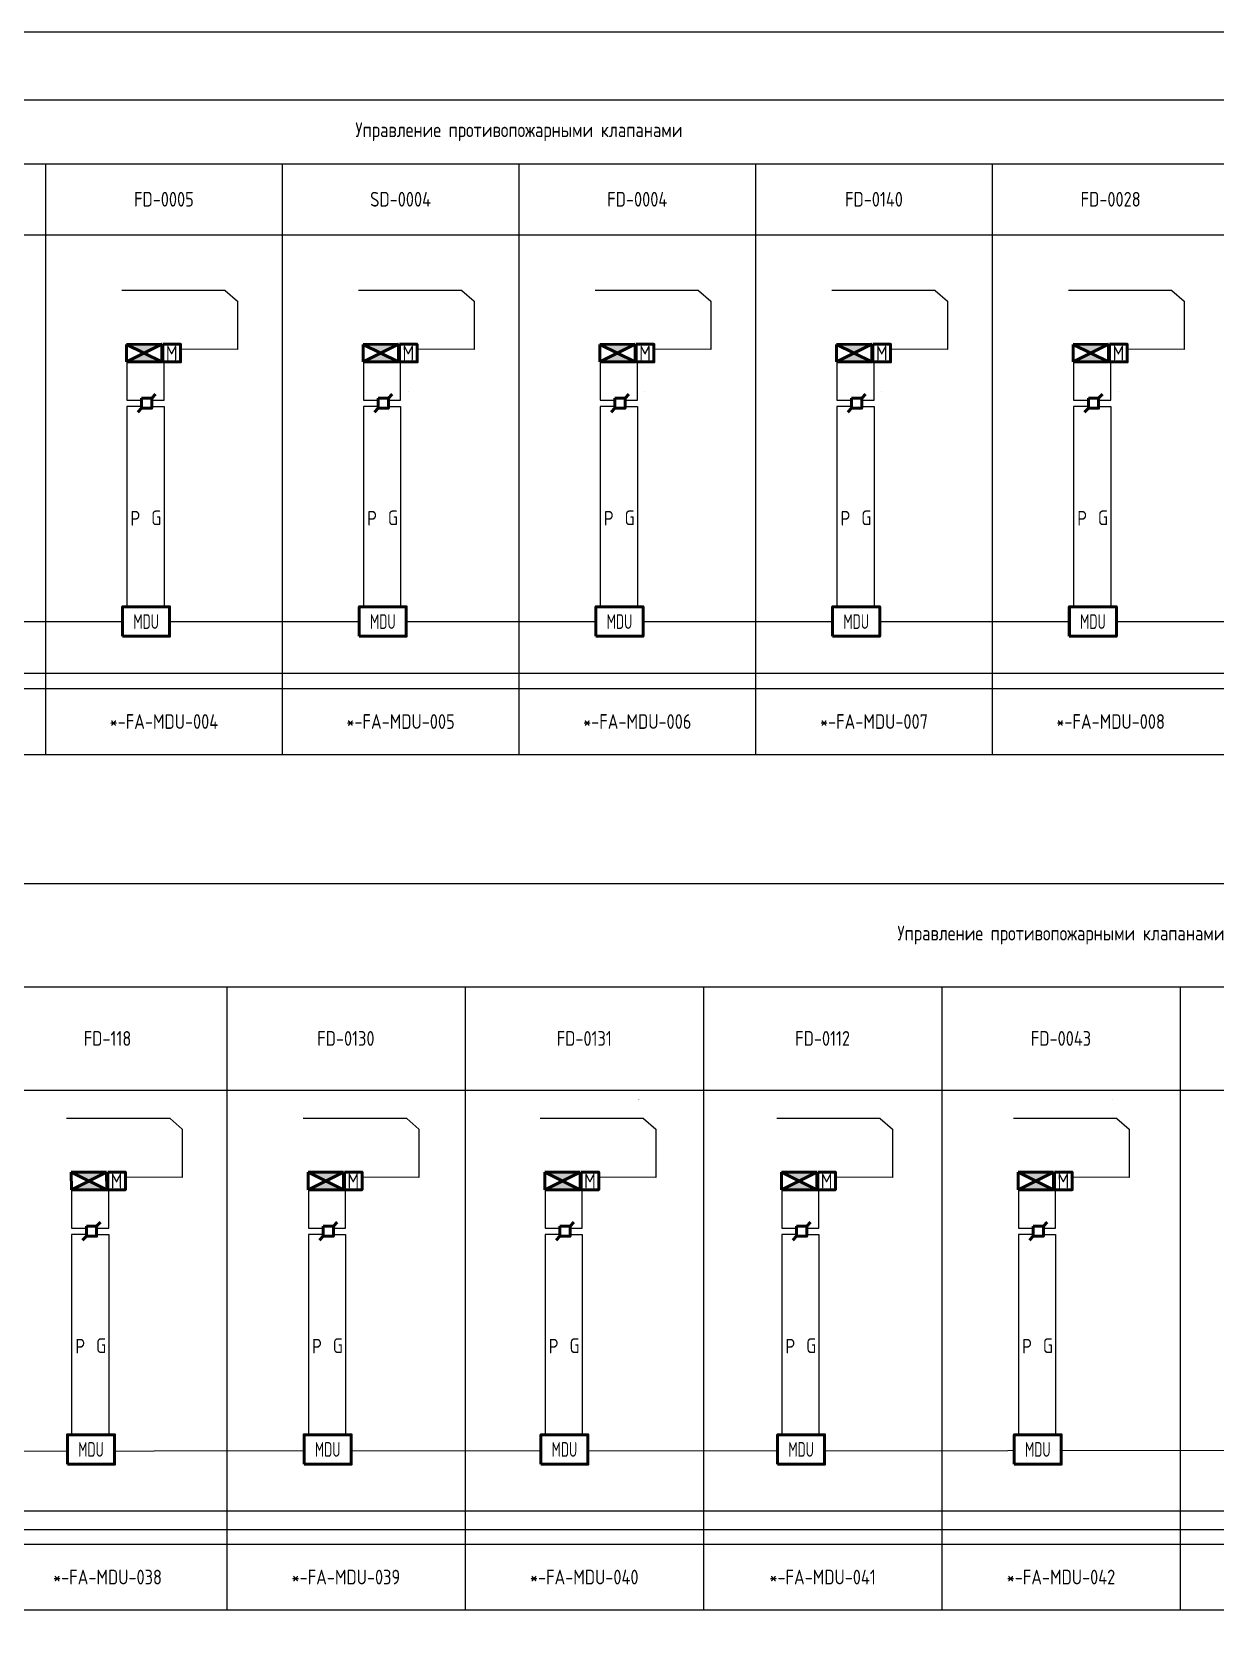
# Model space of a CAD drawing. Header units: millimetres. Extents: x 127230 to 906013, y -355313 to -209225.
# Drawn here: x 221399 to 241507, y -284681 to -257273 of the extents above; entities that cross this region are included whole.
import ezdxf
from ezdxf.enums import TextEntityAlignment as Align

# ---------------------------------------------------------------- set-up
doc = ezdxf.new("R2018")
doc.units = ezdxf.units.MM
doc.linetypes.add('Cплошная', pattern=[0])
for name, color, linetype, lineweight in [('14', 250, 'Continuous', 0), ('GM_кабель_СПС', 6, 'Continuous', 25), ('АТ_ПС_ИП_025', 1, 'Continuous', 25), ('АТ_ПС_ППКП_025', 5, 'Continuous', 25), ('АТ_ПС_Текст_025', 7, 'Continuous', 25), ('АТ_ПС_Трасса_100', 1, 'Continuous', 100)]:
    doc.layers.add(name, color=color, linetype=linetype, lineweight=lineweight)
doc.layers.add('ПС2', color=230, linetype='Continuous')
doc.styles.add('GLE_OASR_TextStyle', font='GOST2304A.ttf')
doc.styles.get("Standard").update_dxf_attribs({"font": 'gost_0.ttf'})
doc.styles.add('ГОСТ 2.304', font='CS_Gost2304.shx', dxfattribs={"width": 0.8})
doc.styles.add('Текст Т', font='isocpeur.ttf')

# ---------------------------------------------------------------- blocks, each defined once
blk = doc.blocks.new('*U53')
at = {"color": 0, "lineweight": 30, "width": 1.001, "flags": 104}
blk.add_attdef('ТЕКСТ1', text='', height=2.5, dxfattribs=at).set_placement((0.55, 3.27), align=Align.TOP_LEFT)
at = {"color": 0, "lineweight": 0}
blk.add_wipeout([(0, 4.3), (16.02, 4.3), (16.02, 0), (0, 0)], dxfattribs=at)
blk = doc.blocks.new('*U54')
at = {"color": 0, "lineweight": 30, "width": 1.001, "flags": 104}
blk.add_attdef('ТЕКСТ1', text='', height=2.5, dxfattribs=at).set_placement((0.55, 3.27), align=Align.TOP_LEFT)
at = {"color": 0, "lineweight": 0}
blk.add_wipeout([(0, 4.3), (21.07, 4.3), (21.07, 0), (0, 0)], dxfattribs=at)
blk = doc.blocks.new('*U49')
at = {"linetype": 'Continuous', "lineweight": 25}
blk.add_wipeout([(-1.5, -1.5), (-1.5, 1.5), (1.5, 1.5), (1.5, -1.5)], dxfattribs=at)
at = {"color": 0, "linetype": 'Continuous', "lineweight": -2}
for p, q in [((1.5, 1.5), (2.63, 2.63)), ((-1.5, -1.5), (-2.63, -2.63))]:
    blk.add_line(p, q, dxfattribs=at)
blk.add_lwpolyline([(-1.5, 1.5), (1.5, 1.5), (1.5, -1.5), (-1.5, -1.5)], close=True, dxfattribs=at)
blk = doc.blocks.new('*U52')
at = {"linetype": 'Continuous', "lineweight": -2}
h = blk.add_hatch(color=0, dxfattribs=at)
h.dxf.hatch_style = 1
h.paths.add_polyline_path([(-6, 2.97), (-2.98, 1.48), (0, 2.97)])
h.paths.add_polyline_path([(-2.98, 1.48), (-6, -0.03), (0, -0.03), (0, 0)])
at = {"color": 0, "linetype": 'Continuous', "lineweight": -2}
for p, q in [((-6, -0.03), (-6, 2.97)), ((0, 2.97), (-6, 2.97)), ((-6, 2.97), (0, 0)), ((-6, -0.03), (0, 2.97)), ((0, -0.03), (0, 2.97)), ((0, 1.47), (0.18, 1.47)), ((-6, -0.03), (0, -0.03))]:
    blk.add_line(p, q, dxfattribs=at)
blk.add_lwpolyline([(0.18, 2.97), (3.18, 2.97), (3.18, -0.03), (0.18, -0.03)], close=True, dxfattribs=at)
at = {"color": 0, "linetype": 'Continuous', "lineweight": -2, "style": 'GLE_OASR_TextStyle'}
blk.add_text('М', height=2.5, dxfattribs=at).set_placement((1.68, 1.47), align=Align.MIDDLE_CENTER)
blk = doc.blocks.new('*U51')
at = {"color": 0, "linetype": 'Continuous', "lineweight": -2}
blk.add_lwpolyline([(-8, -0.03), (0, -0.03), (0, 4.97), (-8, 4.97)], close=True, dxfattribs=at)
at = {"color": 0, "linetype": 'Continuous', "lineweight": -2, "style": 'ГОСТ 2.304', "width": 0.8, "flags": 4}
blk.add_attdef('НАДПИСЬ', text='', height=2.5, dxfattribs=at).set_placement((-4, 2.47), align=Align.MIDDLE_CENTER)
blk = doc.blocks.new('*U50')
at = {"color": 0, "lineweight": 0}
blk.add_wipeout([(-2.08, 6.13), (-19.65, 6.12), (-19.65, 1.83), (-2.08, 1.83)], dxfattribs=at)
at = {"color": 0, "linetype": 'Cплошная', "lineweight": 25}
for q in [(-19.65, 1.83), (0, 0)]:
    blk.add_line((-2.08, 1.83), q, dxfattribs=at)
at = {"color": 0, "lineweight": 30, "flags": 104}
blk.add_attdef('ТЕКСТ1', text='', height=2.5, dxfattribs=at).set_placement((-2.99, 5.1), align=Align.TOP_RIGHT)
blk = doc.blocks.new('*T83')
at = {"color": 7, "linetype": 'ByBlock', "transparency": 16777216}
for p, q in [((0, 0), (156845, 0)), ((0, 0), (0, -11120)), ((40217, 0), (40217, -11120)), ((44238, 0), (44238, -11120)), ((48260, 0), (48260, -11120)), ((88477, 0), (88477, -11120)), ((92498, 0), (92498, -11120)), ((96520, 0), (96520, -11120)), ((100542, 0), (100542, -11120)), ((104563, 0), (104563, -11120)), ((156845, 0), (156845, -11120)), ((0, -1085), (4022, -1085)), ((4022, -1085), (4022, -11120)), ((8043, -1085), (8043, -11120)), ((12065, -1085), (12065, -11120)), ((16087, -1085), (16087, -11120)), ((20108, -1085), (20108, -11120)), ((24130, -1085), (24130, -11120)), ((28152, -1085), (28152, -11120)), ((32173, -1085), (32173, -11120)), ((36195, -1085), (36195, -11120)), ((40217, -1085), (156845, -1085)), ((52282, -1085), (52282, -11120)), ((56303, -1085), (56303, -11120)), ((60325, -1085), (60325, -11120)), ((64347, -1085), (64347, -11120)), ((68368, -1085), (68368, -11120)), ((72390, -1085), (72390, -11120)), ((76412, -1085), (76412, -11120)), ((80433, -1085), (80433, -11120)), ((84455, -1085), (84455, -11120)), ((108585, -1085), (108585, -11120)), ((112607, -1085), (112607, -11120)), ((116628, -1085), (116628, -11120)), ((120650, -1085), (120650, -11120)), ((124672, -1085), (124672, -11120)), ((128693, -1085), (128693, -11120)), ((132715, -1085), (132715, -11120)), ((136737, -1085), (136737, -11120)), ((140758, -1085), (140758, -11120)), ((144780, -1085), (144780, -11120)), ((148802, -1085), (148802, -11120)), ((152823, -1085), (152823, -11120)), ((0, -2294), (156845, -2294)), ((0, -10002), (156845, -10002)), ((0, -11120), (156845, -11120))]:
    blk.add_line(p, q, dxfattribs=at)
at = {"color": 0, "linetype": 'ByBlock', "lineweight": -2, "transparency": 16777216}
blk.add_line((4022, -1085), (40217, -1085), dxfattribs=at)
at = {"color": 7, "transparency": 16777216, "attachment_point": 5}
for s, insert, char_height, width, style in [('Управление противопожарными клапанами', (94509, -542), 250, 4020.47, 'GLE_OASR_TextStyle'), ('Управление противопожарными клапанами', (20108, -542), 250, 40215.47, 'GLE_OASR_TextStyle'), ('Управление противопожарными клапанами', (42227, -542), 0.18, 4020.47, 'Текст Т'), ('Управление противопожарными клапанами', (46249, -542), 0.18, 4020.47, 'Текст Т'), ('Управление противопожарными клапанами', (68368, -542), 250, 40215.47, 'GLE_OASR_TextStyle'), ('Управление противопожарными клапанами', (90488, -542), 0.18, 4020.47, 'Текст Т'), ('Управление противопожарными клапанами', (98531, -542), 0.18, 4020.47, 'Текст Т'), ('Управление противопожарными клапанами', (102553, -542), 0.18, 4020.47, 'Текст Т'), ('Управление противопожарными клапанами', (130704, -542), 250, 52280.47, 'GLE_OASR_TextStyle'), ('Дистанционный пуск ^Jсистемы дымоудаления', (42227, -1689), 250, 4020.47, 'GLE_OASR_TextStyle'), ('Дистанционный пуск ^Jсистемы дымоудаления', (46249, -1689), 250, 4020.47, 'GLE_OASR_TextStyle'), ('Дистанционный пуск ^Jсистемы дымоудаления', (90488, -1689), 250, 4020.47, 'GLE_OASR_TextStyle'), ('Дистанционный пуск ^Jсистемы дымоудаления', (98531, -1689), 250, 4020.47, 'GLE_OASR_TextStyle'), ('Дистанционный пуск ^Jсистемы дымоудаления', (102553, -1689), 250, 4020.47, 'GLE_OASR_TextStyle'), ('FD-0142', (2011, -1689), 250, 4020.47, 'GLE_OASR_TextStyle'), ('FD-0141', (6032, -1689), 250, 4020.47, 'GLE_OASR_TextStyle'), ('FD-0027', (10054, -1689), 250, 4020.47, 'GLE_OASR_TextStyle'), ('FD-0005', (14076, -1689), 250, 4020.47, 'GLE_OASR_TextStyle'), ('SD-0004', (18097, -1689), 250, 4020.47, 'GLE_OASR_TextStyle'), ('FD-0004', (22119, -1689), 250, 4020.47, 'GLE_OASR_TextStyle'), ('FD-0140', (26141, -1689), 250, 4020.47, 'GLE_OASR_TextStyle'), ('FD-0028', (30162, -1689), 250, 4020.47, 'GLE_OASR_TextStyle'), ('FD-0030', (34184, -1689), 250, 4020.47, 'GLE_OASR_TextStyle'), ('FD-0027', (38206, -1689), 250, 4020.47, 'GLE_OASR_TextStyle'), ('FD-121', (50271, -1689), 250, 4020.47, 'GLE_OASR_TextStyle'), ('FD-0080', (54292, -1689), 250, 4020.47, 'GLE_OASR_TextStyle'), ('FD-0077', (58314, -1689), 250, 4020.47, 'GLE_OASR_TextStyle'), ('FD-0025', (62336, -1689), 250, 4020.47, 'GLE_OASR_TextStyle'), ('FD-0026', (66357, -1689), 250, 4020.47, 'GLE_OASR_TextStyle'), ('FD-0137.2', (70379, -1689), 250, 4020.47, 'GLE_OASR_TextStyle'), ('FD-0137.1', (74401, -1689), 250, 4020.47, 'GLE_OASR_TextStyle'), ('FD-0113', (78422, -1689), 250, 4020.47, 'GLE_OASR_TextStyle'), ('FD-0072', (82444, -1689), 250, 4020.47, 'GLE_OASR_TextStyle'), ('FD-0073', (86466, -1689), 250, 4020.47, 'GLE_OASR_TextStyle'), ('FD-0137.3', (94509, -1689), 250, 4020.47, 'GLE_OASR_TextStyle'), ('FD-0002', (106574, -1689), 250, 4020.47, 'GLE_OASR_TextStyle'), ('FD-0083', (110596, -1689), 250, 4020.47, 'GLE_OASR_TextStyle'), ('FD-0082', (114618, -1689), 250, 4020.47, 'GLE_OASR_TextStyle'), ('FD-0024', (118639, -1689), 250, 4020.47, 'GLE_OASR_TextStyle'), ('SD-0001', (122661, -1689), 250, 4020.47, 'GLE_OASR_TextStyle'), ('FD-0001', (126683, -1689), 250, 4020.47, 'GLE_OASR_TextStyle'), ('FD-0003', (130704, -1689), 250, 4020.47, 'GLE_OASR_TextStyle'), ('FD-0023', (134726, -1689), 250, 4020.47, 'GLE_OASR_TextStyle'), ('FD-0022', (138748, -1689), 250, 4020.47, 'GLE_OASR_TextStyle'), ('FD-0032', (142769, -1689), 250, 4020.47, 'GLE_OASR_TextStyle'), ('FD-0010', (146791, -1689), 250, 4020.47, 'GLE_OASR_TextStyle'), ('FD-0155', (150813, -1689), 250, 4020.47, 'GLE_OASR_TextStyle'), ('FD-0085', (154834, -1689), 250, 4020.47, 'GLE_OASR_TextStyle'), ('*-FA-MDU-001', (2011, -10561), 250, 4020.47, 'GLE_OASR_TextStyle'), ('*-FA-MDU-002', (6032, -10561), 250, 4020.47, 'GLE_OASR_TextStyle'), ('*-FA-MDU-003', (10054, -10561), 250, 4020.47, 'GLE_OASR_TextStyle'), ('*-FA-MDU-004', (14076, -10561), 250, 4020.47, 'GLE_OASR_TextStyle'), ('*-FA-MDU-005', (18097, -10561), 250, 4020.47, 'GLE_OASR_TextStyle'), ('*-FA-MDU-006', (22119, -10561), 250, 4020.47, 'GLE_OASR_TextStyle'), ('*-FA-MDU-007', (26141, -10561), 250, 4020.47, 'GLE_OASR_TextStyle'), ('*-FA-MDU-008', (30162, -10561), 250, 4020.47, 'GLE_OASR_TextStyle'), ('*-FA-MDU-009', (34184, -10561), 250, 4020.47, 'GLE_OASR_TextStyle'), ('*-FA-MDU-010', (38206, -10561), 250, 4020.47, 'GLE_OASR_TextStyle'), ('*-FA-SIB-11.7', (42227, -10561), 250, 4020.47, 'GLE_OASR_TextStyle'), ('*-FA-SIB-11.6', (46249, -10561), 250, 4020.47, 'GLE_OASR_TextStyle'), ('*-FA-MDU-011', (50271, -10561), 250, 4020.47, 'GLE_OASR_TextStyle'), ('*-FA-MDU-012', (54292, -10561), 250, 4020.47, 'GLE_OASR_TextStyle'), ('*-FA-MDU-013', (58314, -10561), 250, 4020.47, 'GLE_OASR_TextStyle'), ('*-FA-MDU-014', (62336, -10561), 250, 4020.47, 'GLE_OASR_TextStyle'), ('*-FA-MDU-015', (66357, -10561), 250, 4020.47, 'GLE_OASR_TextStyle'), ('*-FA-MDU-016', (70379, -10561), 250, 4020.47, 'GLE_OASR_TextStyle'), ('*-FA-MDU-017', (74401, -10561), 250, 4020.47, 'GLE_OASR_TextStyle'), ('*-FA-MDU-018', (78422, -10561), 250, 4020.47, 'GLE_OASR_TextStyle'), ('*-FA-MDU-019', (82444, -10561), 250, 4020.47, 'GLE_OASR_TextStyle'), ('*-FA-MDU-020', (86466, -10561), 250, 4020.47, 'GLE_OASR_TextStyle'), ('*-FA-SIB-11.5', (90488, -10561), 250, 4020.47, 'GLE_OASR_TextStyle'), ('*-FA-MDU-021', (94509, -10561), 250, 4020.47, 'GLE_OASR_TextStyle'), ('*-FA-SIB-11.4', (98531, -10561), 250, 4020.47, 'GLE_OASR_TextStyle'), ('*-FA-SIB-11.3', (102553, -10561), 250, 4020.47, 'GLE_OASR_TextStyle'), ('*-FA-MDU-022', (106574, -10561), 250, 4020.47, 'GLE_OASR_TextStyle'), ('*-FA-MDU-023', (110596, -10561), 250, 4020.47, 'GLE_OASR_TextStyle'), ('*-FA-MDU-024', (114618, -10561), 250, 4020.47, 'GLE_OASR_TextStyle'), ('*-FA-MDU-025', (118639, -10561), 250, 4020.47, 'GLE_OASR_TextStyle'), ('*-FA-MDU-026', (122661, -10561), 250, 4020.47, 'GLE_OASR_TextStyle'), ('*-FA-MDU-027', (126683, -10561), 250, 4020.47, 'GLE_OASR_TextStyle'), ('*-FA-MDU-028', (130704, -10561), 250, 4020.47, 'GLE_OASR_TextStyle'), ('*-FA-MDU-029', (134726, -10561), 250, 4020.47, 'GLE_OASR_TextStyle'), ('*-FA-MDU-030', (138748, -10561), 250, 4020.47, 'GLE_OASR_TextStyle'), ('*-FA-MDU-031', (142769, -10561), 250, 4020.47, 'GLE_OASR_TextStyle'), ('*-FA-MDU-032', (146791, -10561), 250, 4020.47, 'GLE_OASR_TextStyle'), ('*-FA-MDU-033', (150813, -10561), 250, 4020.47, 'GLE_OASR_TextStyle'), ('*-FA-MDU-34', (154834, -10561), 250, 4020.47, 'GLE_OASR_TextStyle')]:
    blk.add_mtext(s, dxfattribs=dict(at, insert=insert, char_height=char_height, width=width, style=style))
blk = doc.blocks.new('*T84')
at = {"color": 7, "linetype": 'ByBlock', "transparency": 16777216}
for p, q in [((0, 0), (97200, 0)), ((0, 0), (0, -1753)), ((60750, 0), (60750, -12341)), ((64800, 0), (64800, -12341)), ((97200, 0), (97200, -12341)), ((101250, 0), (101250, -12341)), ((113400, 0), (113400, -12341)), ((120377, 0), (160877, 0)), ((120377, 0), (120377, -12341)), ((124427, 0), (124427, -12341)), ((132527, 0), (132527, -12341)), ((136577, 0), (136577, -12341)), ((160877, 0), (160877, -12341)), ((0, -1753), (160877, -1753)), ((4050, -1753), (4050, -12341)), ((8100, -1753), (8100, -12341)), ((12150, -1753), (12150, -12341)), ((16200, -1753), (16200, -12341)), ((20250, -1753), (20250, -12341)), ((24300, -1753), (24300, -12341)), ((28350, -1753), (28350, -12341)), ((32400, -1753), (32400, -12341)), ((36450, -1753), (36450, -12341)), ((40500, -1753), (40500, -12341)), ((44550, -1753), (44550, -12341)), ((48600, -1753), (48600, -12341)), ((52650, -1753), (52650, -12341)), ((56700, -1753), (56700, -12341)), ((68850, -1753), (68850, -12341)), ((72900, -1753), (72900, -12341)), ((76950, -1753), (76950, -12341)), ((81000, -1753), (81000, -12341)), ((85050, -1753), (85050, -12341)), ((89100, -1753), (89100, -12341)), ((93150, -1753), (93150, -12341)), ((105300, -1753), (105300, -12341)), ((109350, -1753), (109350, -12341)), ((128477, -1753), (128477, -12341)), ((140627, -1753), (140627, -12341)), ((144677, -1753), (144677, -12341)), ((148727, -1753), (148727, -12341)), ((152777, -1753), (152777, -12341)), ((156827, -1753), (156827, -12341)), ((0, -3512), (160877, -3512)), ((0, -3512), (0, -11223)), ((0, -11223), (160877, -11223)), ((0, -12341), (160877, -12341))]:
    blk.add_line(p, q, dxfattribs=at)
at = {"color": 0, "linetype": 'ByBlock', "lineweight": -2, "transparency": 16777216}
for p, q in [((97200, 0), (120377, 0)), ((0, -1753), (0, -3512)), ((0, -11223), (0, -12341))]:
    blk.add_line(p, q, dxfattribs=at)
at = {"color": 7, "transparency": 16777216, "char_height": 250, "attachment_point": 5}
for s, insert, width, style in [('Отключение приточно-вытяжной вентиляции', (99225, -877), 4048.8, 'GLE_OASR_TextStyle'), ('Отключение вытяжной вентиляции, кондиционирования, электроконвекторов* ', (116888, -877), 6975.56, 'GLE_OASR_TextStyle'), ('Управление противопожарными клапанами', (107325, -877), 12148.8, 'GLE_OASR_TextStyle'), ('Отключение F0-51-010-NHC13^J/F0-51-010-NHC12/F0-51-010-NHC14 от Щита ^JF0-51-010-NHC11', (116888, -2632), 6975.56, 'GLE_OASR_TextStyle'), ('ПВ1 (FAB-0001A)/ ПВ1р (FAB-0001В)', (99225, -2632), 4048.8, 'GLE_OASR_TextStyle'), ('Дистанционный пуск ^Jсистемы дымоудаления', (122402, -2632), 4048.8, 'GLE_OASR_TextStyle'), ('Дистанционный пуск ^Jсистемы дымоудаления', (134552, -2632), 4048.8, 'GLE_OASR_TextStyle'), ('FD-0006', (2025, -2632), 4048.8, 'GLE_OASR_TextStyle'), ('FD-0154', (6075, -2632), 4048.8, 'GLE_OASR_TextStyle'), ('FD-0087', (10125, -2632), 4048.8, 'GLE_OASR_TextStyle'), ('FD-118', (14175, -2632), 4048.8, 'GLE_OASR_TextStyle'), ('FD-0130', (18225, -2632), 4048.8, 'GLE_OASR_TextStyle'), ('FD-0131', (22275, -2632), 4048.8, 'GLE_OASR_TextStyle'), ('FD-0112', (26325, -2632), 4048.8, 'GLE_OASR_TextStyle'), ('FD-0043', (30375, -2632), 4048.8, 'GLE_OASR_TextStyle'), ('FD-0096', (34425, -2632), 4048.8, 'GLE_OASR_TextStyle'), ('FD-0057', (38475, -2632), 4048.8, 'GLE_OASR_TextStyle'), ('FD-0097', (42525, -2632), 4048.8, 'GLE_OASR_TextStyle'), ('FD-0074', (46575, -2632), 4048.8, 'GLE_OASR_TextStyle'), ('FD-0075', (50625, -2632), 4048.8, 'GLE_OASR_TextStyle'), ('FD-0076', (54675, -2632), 4048.8, 'GLE_OASR_TextStyle'), ('FD-0060', (58725, -2632), 4048.8, 'GLE_OASR_TextStyle'), ('{\\C256;Кнопка отключения вентиляции}', (62775, -2632), 4048.8, 'GLE_OASR_TextStyle'), ('FD-0009', (66825, -2632), 4048.8, 'GLE_OASR_TextStyle'), ('FD-0114', (70875, -2632), 4048.8, 'GLE_OASR_TextStyle'), ('FD-0153', (74925, -2632), 4048.8, 'GLE_OASR_TextStyle'), ('FD-0152', (78975, -2632), 4048.8, 'GLE_OASR_TextStyle'), ('FD-0151', (83025, -2632), 4048.8, 'GLE_OASR_TextStyle'), ('FD-0008', (87075, -2632), 4048.8, 'GLE_OASR_TextStyle'), ('FD-0125', (91125, -2632), 4048.8, 'GLE_OASR_TextStyle'), ('FD-0058', (95175, -2632), 4048.8, 'GLE_OASR_TextStyle'), ('FD-0078', (103275, -2632), 4048.8, 'GLE_OASR_TextStyle'), ('FD-0031', (107325, -2632), 4048.8, 'GLE_OASR_TextStyle'), ('FD-0081', (111375, -2632), 4048.8, 'GLE_OASR_TextStyle'), ('FD-0091', (126452, -2632), 4048.8, 'GLE_OASR_TextStyle'), ('FD-0046', (130502, -2632), 4048.8, 'GLE_OASR_TextStyle'), ('FD-0093', (138602, -2632), 4048.8, 'GLE_OASR_TextStyle'), ('FD-0045', (142652, -2632), 4048.8, 'GLE_OASR_TextStyle'), ('FD-0044', (146702, -2632), 4048.8, 'GLE_OASR_TextStyle'), ('FD-0007', (150752, -2632), 4048.8, 'GLE_OASR_TextStyle'), ('FD-0071', (154802, -2632), 4048.8, 'GLE_OASR_TextStyle'), ('FD-0143', (158852, -2632), 4048.8, 'GLE_OASR_TextStyle'), ('*-FA-MDU-035', (2025, -11782), 4048.8, 'GLE_OASR_TextStyle'), ('*-FA-MDU-036', (6075, -11782), 4048.8, 'GLE_OASR_TextStyle'), ('*-FA-MDU-037', (10125, -11782), 4048.8, 'GLE_OASR_TextStyle'), ('*-FA-MDU-038', (14175, -11782), 4048.8, 'GLE_OASR_TextStyle'), ('*-FA-MDU-039', (18225, -11782), 4048.8, 'GLE_OASR_TextStyle'), ('*-FA-MDU-040', (22275, -11782), 4048.8, 'GLE_OASR_TextStyle'), ('*-FA-MDU-041', (26325, -11782), 4048.8, 'GLE_OASR_TextStyle'), ('*-FA-MDU-042', (30375, -11782), 4048.8, 'GLE_OASR_TextStyle'), ('*-FA-MDU-043', (34425, -11782), 4048.8, 'Текст Т'), ('*-FA-MDU-044', (38475, -11782), 4048.8, 'Текст Т'), ('*-FA-MDU-045', (42525, -11782), 4048.8, 'Текст Т'), ('*-FA-MDU-046', (46575, -11782), 4048.8, 'Текст Т'), ('*-FA-MDU-047', (50625, -11782), 4048.8, 'Текст Т'), ('*-FA-MDU-048', (54675, -11782), 4048.8, 'GLE_OASR_TextStyle'), ('*-FA-MDU-049', (58725, -11782), 4048.8, 'GLE_OASR_TextStyle'), ('*-FA-SIB-11.8', (62775, -11782), 4048.8, 'GLE_OASR_TextStyle'), ('*-FA-MDU-050', (66825, -11782), 4048.8, 'GLE_OASR_TextStyle'), ('*-FA-MDU-051', (70875, -11782), 4048.8, 'GLE_OASR_TextStyle'), ('*-FA-MDU-052', (74925, -11782), 4048.8, 'GLE_OASR_TextStyle'), ('*-FA-MDU-053', (78975, -11782), 4048.8, 'GLE_OASR_TextStyle'), ('*-FA-MDU-054', (83025, -11782), 4048.8, 'GLE_OASR_TextStyle'), ('*-FA-MDU-055', (87075, -11782), 4048.8, 'GLE_OASR_TextStyle'), ('*-FA-MDU-056', (91125, -11782), 4048.8, 'GLE_OASR_TextStyle'), ('*-FA-MDU-057', (95175, -11782), 4048.8, 'GLE_OASR_TextStyle'), (' *-FA-MR4-11.1', (99225, -11782), 4048.8, 'GLE_OASR_TextStyle'), ('*-FA-MDU-058', (103275, -11782), 4048.8, 'GLE_OASR_TextStyle'), ('*-FA-MDU-059', (107325, -11782), 4048.8, 'GLE_OASR_TextStyle'), ('*-FA-MDU-060', (111375, -11782), 4048.8, 'GLE_OASR_TextStyle'), (' *-FA-MR1-11.2', (116888, -11782), 6975.56, 'GLE_OASR_TextStyle'), ('*-FA-SIB-11.2', (122402, -11782), 4048.8, 'GLE_OASR_TextStyle'), ('*-FA-MDU-061', (126452, -11782), 4048.8, 'GLE_OASR_TextStyle'), ('*-FA-MDU-062', (130502, -11782), 4048.8, 'GLE_OASR_TextStyle'), ('*-FA-SIB-11.1', (134552, -11782), 4048.8, 'GLE_OASR_TextStyle'), ('*-FA-MDU-063', (138602, -11782), 4048.8, 'GLE_OASR_TextStyle'), ('*-FA-MDU-064', (142652, -11782), 4048.8, 'GLE_OASR_TextStyle'), ('*-FA-MDU-065', (146702, -11782), 4048.8, 'GLE_OASR_TextStyle'), ('*-FA-MDU-066', (150752, -11782), 4048.8, 'GLE_OASR_TextStyle'), ('*-FA-MDU-067', (154802, -11782), 4048.8, 'GLE_OASR_TextStyle'), ('*-FA-MDU-068', (158852, -11782), 4048.8, 'GLE_OASR_TextStyle')]:
    blk.add_mtext(s, dxfattribs=dict(at, insert=insert, width=width, style=style))
at = {"transparency": 16777216, "insert": (30375, -877), "char_height": 250, "width": 60748.8, "attachment_point": 5, "style": 'GLE_OASR_TextStyle'}
blk.add_mtext('Управление противопожарными клапанами', dxfattribs=at)
at = {"color": 0, "transparency": 16777216, "char_height": 250, "attachment_point": 5, "style": 'GLE_OASR_TextStyle'}
for s, insert, width in [('{\\C256;Управление противопожарными клапанами}', (81000, -877), 32398.8), ('{\\C7;Управление противопожарными клапанами}', (128477, -877), 8098.8), ('{\\C7;Управление противопожарными клапанами}', (148727, -877), 24298.8)]:
    blk.add_mtext(s, dxfattribs=dict(at, insert=insert, width=width))

msp = doc.modelspace()

# ---------------------------------------------------------------- linework, layer by layer
at = {"layer": '14', "color": 6, "lineweight": 25}
for points in [[(223004, -262875), (223004, -263525), (223256, -263525)], [(227026, -262875), (227026, -263525), (227278, -263525)], [(231047, -262875), (231047, -263525), (231299, -263525)], [(235069, -262875), (235069, -263525), (235321, -263525)], [(239091, -262875), (239091, -263525), (239343, -263525)], [(222068, -276938), (222068, -277588), (222320, -277588)], [(226090, -276938), (226090, -277588), (226341, -277588)], [(230111, -276938), (230111, -277588), (230363, -277588)], [(234133, -276938), (234133, -277588), (234385, -277588)], [(238155, -276938), (238155, -277588), (238406, -277588)]]:
    msp.add_lwpolyline(points, dxfattribs=at)
at = {"layer": 'GM_кабель_СПС'}
msp.add_lwpolyline([(206256, -267284), (366325, -267284), (366314, -268167), (208961, -268167), (208961, -281375), (368507, -281312), (368507, -282711), (205488, -282711), (205511, -267534)], dxfattribs=at)
at = {"layer": 'АТ_ПС_Трасса_100', "color": 92, "lineweight": 25, "ltscale": 100}
for points in [[(223429, -263525), (223637, -263525), (223637, -262876)], [(227450, -263525), (227658, -263525), (227658, -262876)], [(231472, -263525), (231680, -263525), (231680, -262876)], [(235494, -263525), (235702, -263525), (235702, -262876)], [(239515, -263525), (239723, -263525), (239723, -262876)], [(223429, -263632), (223637, -263632), (223637, -267034)], [(227450, -263632), (227658, -263632), (227658, -267034)], [(231472, -263632), (231680, -263632), (231680, -267034)], [(235494, -263632), (235702, -263632), (235702, -267034)], [(239515, -263632), (239723, -263632), (239723, -267034)], [(222492, -277588), (222700, -277588), (222700, -276939)], [(226514, -277588), (226722, -277588), (226722, -276939)], [(230536, -277588), (230744, -277588), (230744, -276939)], [(234557, -277588), (234765, -277588), (234765, -276939)], [(238579, -277588), (238787, -277588), (238787, -276939)], [(222492, -277695), (222700, -277695), (222700, -281097)], [(226514, -277695), (226722, -277695), (226722, -281097)], [(230536, -277695), (230744, -277695), (230744, -281097)], [(234557, -277695), (234765, -277695), (234765, -281097)], [(238579, -277695), (238787, -277695), (238787, -281097)]]:
    msp.add_lwpolyline(points, dxfattribs=at)
at = {"layer": 'АТ_ПС_Трасса_100', "color": 6, "lineweight": 25, "ltscale": 100}
for points in [[(223256, -263632), (223004, -263632), (223004, -267034)], [(227278, -263632), (227026, -263632), (227026, -267034)], [(231299, -263632), (231047, -263632), (231047, -267034)], [(235321, -263632), (235069, -263632), (235069, -267034)], [(239343, -263632), (239091, -263632), (239091, -267034)], [(222320, -277695), (222068, -277695), (222068, -281097)], [(226341, -277695), (226090, -277695), (226090, -281097)], [(230363, -277695), (230111, -277695), (230111, -281097)], [(234385, -277695), (234133, -277695), (234133, -281097)], [(238406, -277695), (238155, -277695), (238155, -281097)]]:
    msp.add_lwpolyline(points, dxfattribs=at)

# ---------------------------------------------------------------- block references
for name, p in [('*T83', (209559, -258421)), ('*T84', (208502, -271733))]:
    msp.add_blockref(name, p)
at = {"layer": 'ПС2', "color": 5, "lineweight": 50, "transparency": 33554687, "xscale": 100, "yscale": 100, "zscale": 100, "rotation": 0.1250381865928775}
for p in [(223600, -262870), (227621, -262870), (231643, -262870), (235665, -262870), (239686, -262870), (222663, -276934), (226685, -276934), (230707, -276934), (234728, -276934), (238750, -276934)]:
    msp.add_blockref('*U52', p, dxfattribs=at)

# ---------------------------------------------------------------- texts
at = {"layer": 'АТ_ПС_Текст_025', "char_height": 250, "attachment_point": 5, "style": 'GLE_OASR_TextStyle'}
for s, insert in [('P', (223150, -265529)), ('G', (223506, -265521)), ('P', (227172, -265529)), ('G', (227527, -265521)), ('P', (231194, -265529)), ('G', (231549, -265521)), ('P', (235215, -265529)), ('G', (235571, -265521)), ('P', (239237, -265529)), ('G', (239592, -265521)), ('P', (222214, -279593)), ('G', (222569, -279584)), ('P', (226236, -279593)), ('G', (226591, -279584)), ('P', (230257, -279593)), ('G', (230613, -279584)), ('P', (234279, -279593)), ('G', (234634, -279584)), ('P', (238301, -279593)), ('G', (238656, -279584))]:
    msp.add_mtext_dynamic_manual_height_columns(s, width=1237.88, gutter_width=12.5, heights=[0], dxfattribs=dict(at, insert=insert))

# ---------------------------------------------------------------- next in the draw order: block references
at = {"layer": 'АТ_ПС_ИП_025', "lineweight": 50, "xscale": 57.51779866433964, "yscale": 57.51779866433964, "zscale": 57.51779866433964}
for p in [(223342, -263574), (227364, -263574), (231386, -263574), (235407, -263574), (239429, -263574), (222406, -277638), (226428, -277638), (230449, -277638), (234471, -277638), (238493, -277638)]:
    msp.add_blockref('*U49', p, dxfattribs=at)
at = {"layer": 'АТ_ПС_Текст_025', "linetype": 'Continuous'}
ref = msp.add_blockref('*U50', (224884, -261843), dxfattribs=dict(at, xscale=100, yscale=100, zscale=100))
lines = msp.add_mtext('230 В AC*** ', dxfattribs={"layer": '0', "color": 0, "insert": (224585, -261333), "char_height": 2.5, "attachment_point": 1})
ref.add_attrib('ТЕКСТ1', '', (224585, -261333), dxfattribs={"flags": 104}).embed_mtext(lines)
ref = msp.add_blockref('*U50', (228906, -261843), dxfattribs=dict(at, xscale=100, yscale=100, zscale=100))
lines = msp.add_mtext('230 В AC*** ', dxfattribs={"layer": '0', "color": 0, "insert": (228607, -261333), "char_height": 2.5, "attachment_point": 1})
ref.add_attrib('ТЕКСТ1', '', (228607, -261333), dxfattribs={"flags": 104}).embed_mtext(lines)
ref = msp.add_blockref('*U50', (232927, -261843), dxfattribs=dict(at, xscale=100, yscale=100, zscale=100))
lines = msp.add_mtext('230 В AC*** ', dxfattribs={"layer": '0', "color": 0, "insert": (232628, -261333), "char_height": 2.5, "attachment_point": 1})
ref.add_attrib('ТЕКСТ1', '', (232628, -261333), dxfattribs={"flags": 104}).embed_mtext(lines)
ref = msp.add_blockref('*U50', (236949, -261843), dxfattribs=dict(at, xscale=100, yscale=100, zscale=100))
lines = msp.add_mtext('230 В AC*** ', dxfattribs={"layer": '0', "color": 0, "insert": (236650, -261333), "char_height": 2.5, "attachment_point": 1})
ref.add_attrib('ТЕКСТ1', '', (236650, -261333), dxfattribs={"flags": 104}).embed_mtext(lines)
ref = msp.add_blockref('*U50', (240971, -261843), dxfattribs=dict(at, xscale=100, yscale=100, zscale=100))
lines = msp.add_mtext('230 В AC*** ', dxfattribs={"layer": '0', "color": 0, "insert": (240672, -261333), "char_height": 2.5, "attachment_point": 1})
ref.add_attrib('ТЕКСТ1', '', (240672, -261333), dxfattribs={"flags": 104}).embed_mtext(lines)
at = {"layer": 'АТ_ПС_Текст_025', "transparency": 33554636}
ref = msp.add_blockref('*U53', (223695, -263700), dxfattribs=dict(at, xscale=99.99980000000001, yscale=99.99980000000001, zscale=99.99980000000001))
lines = msp.add_mtext('\\W1.0010;*FA-XK-004', dxfattribs={"layer": '0', "color": 0, "insert": (223750, -263373), "char_height": 2.5, "attachment_point": 1})
ref.add_attrib('ТЕКСТ1', '', (223750, -263373), dxfattribs={"flags": 104}).embed_mtext(lines)
ref = msp.add_blockref('*U53', (227717, -263700), dxfattribs=dict(at, xscale=99.99980000000001, yscale=99.99980000000001, zscale=99.99980000000001))
lines = msp.add_mtext('\\W1.0010;*FA-XK-005', dxfattribs={"layer": '0', "color": 0, "insert": (227772, -263373), "char_height": 2.5, "attachment_point": 1})
ref.add_attrib('ТЕКСТ1', '', (227772, -263373), dxfattribs={"flags": 104}).embed_mtext(lines)
ref = msp.add_blockref('*U53', (231739, -263700), dxfattribs=dict(at, xscale=99.99980000000001, yscale=99.99980000000001, zscale=99.99980000000001))
lines = msp.add_mtext('\\W1.0010;*FA-XK-006', dxfattribs={"layer": '0', "color": 0, "insert": (231793, -263373), "char_height": 2.5, "attachment_point": 1})
ref.add_attrib('ТЕКСТ1', '', (231793, -263373), dxfattribs={"flags": 104}).embed_mtext(lines)
ref = msp.add_blockref('*U53', (235760, -263700), dxfattribs=dict(at, xscale=99.99980000000001, yscale=99.99980000000001, zscale=99.99980000000001))
lines = msp.add_mtext('\\W1.0010;*FA-XK-007', dxfattribs={"layer": '0', "color": 0, "insert": (235815, -263373), "char_height": 2.5, "attachment_point": 1})
ref.add_attrib('ТЕКСТ1', '', (235815, -263373), dxfattribs={"flags": 104}).embed_mtext(lines)
ref = msp.add_blockref('*U53', (239782, -263700), dxfattribs=dict(at, xscale=99.99980000000001, yscale=99.99980000000001, zscale=99.99980000000001))
lines = msp.add_mtext('\\W1.0010;*FA-XK-008', dxfattribs={"layer": '0', "color": 0, "insert": (239837, -263373), "char_height": 2.5, "attachment_point": 1})
ref.add_attrib('ТЕКСТ1', '', (239837, -263373), dxfattribs={"flags": 104}).embed_mtext(lines)
at = {"layer": 'АТ_ПС_Текст_025', "transparency": 33554636, "xscale": 99.99980000000001, "yscale": 99.99980000000001, "zscale": 99.99980000000001, "rotation": 90.0000000004073}
for p in [(222888, -266263), (224154, -266263), (226910, -266263), (228175, -266263), (230932, -266263), (232197, -266263), (234953, -266263), (236219, -266263), (238975, -266263), (240240, -266263), (221952, -280326), (223217, -280326), (225974, -280326), (227239, -280326), (229995, -280326), (231261, -280326), (234017, -280326), (235282, -280326), (238039, -280326), (239304, -280326)]:
    msp.add_blockref('*U54', p, dxfattribs=at)
at = {"layer": 'АТ_ПС_Текст_025', "linetype": 'Continuous'}
ref = msp.add_blockref('*U50', (223948, -275907), dxfattribs=dict(at, xscale=100, yscale=100, zscale=100))
lines = msp.add_mtext('230 В AC*** ', dxfattribs={"layer": '0', "color": 0, "insert": (223649, -275396), "char_height": 2.5, "attachment_point": 1})
ref.add_attrib('ТЕКСТ1', '', (223649, -275396), dxfattribs={"flags": 104}).embed_mtext(lines)
ref = msp.add_blockref('*U50', (227969, -275907), dxfattribs=dict(at, xscale=100, yscale=100, zscale=100))
lines = msp.add_mtext('230 В AC*** ', dxfattribs={"layer": '0', "color": 0, "insert": (227670, -275396), "char_height": 2.5, "attachment_point": 1})
ref.add_attrib('ТЕКСТ1', '', (227670, -275396), dxfattribs={"flags": 104}).embed_mtext(lines)
ref = msp.add_blockref('*U50', (231991, -275907), dxfattribs=dict(at, xscale=100, yscale=100, zscale=100))
lines = msp.add_mtext('230 В AC*** ', dxfattribs={"layer": '0', "color": 0, "insert": (231692, -275396), "char_height": 2.5, "attachment_point": 1})
ref.add_attrib('ТЕКСТ1', '', (231692, -275396), dxfattribs={"flags": 104}).embed_mtext(lines)
ref = msp.add_blockref('*U50', (236013, -275907), dxfattribs=dict(at, xscale=100, yscale=100, zscale=100))
lines = msp.add_mtext('230 В AC*** ', dxfattribs={"layer": '0', "color": 0, "insert": (235714, -275396), "char_height": 2.5, "attachment_point": 1})
ref.add_attrib('ТЕКСТ1', '', (235714, -275396), dxfattribs={"flags": 104}).embed_mtext(lines)
ref = msp.add_blockref('*U50', (240034, -275907), dxfattribs=dict(at, xscale=100, yscale=100, zscale=100))
lines = msp.add_mtext('230 В AC*** ', dxfattribs={"layer": '0', "color": 0, "insert": (239735, -275396), "char_height": 2.5, "attachment_point": 1})
ref.add_attrib('ТЕКСТ1', '', (239735, -275396), dxfattribs={"flags": 104}).embed_mtext(lines)
at = {"layer": 'АТ_ПС_Текст_025', "transparency": 33554636}
ref = msp.add_blockref('*U53', (222759, -277763), dxfattribs=dict(at, xscale=99.99980000000001, yscale=99.99980000000001, zscale=99.99980000000001))
lines = msp.add_mtext('\\W1.0010;*FA-XK-038', dxfattribs={"layer": '0', "color": 0, "insert": (222814, -277436), "char_height": 2.5, "attachment_point": 1})
ref.add_attrib('ТЕКСТ1', '', (222814, -277436), dxfattribs={"flags": 104}).embed_mtext(lines)
ref = msp.add_blockref('*U53', (226781, -277763), dxfattribs=dict(at, xscale=99.99980000000001, yscale=99.99980000000001, zscale=99.99980000000001))
lines = msp.add_mtext('\\W1.0010;*FA-XK-039', dxfattribs={"layer": '0', "color": 0, "insert": (226835, -277436), "char_height": 2.5, "attachment_point": 1})
ref.add_attrib('ТЕКСТ1', '', (226835, -277436), dxfattribs={"flags": 104}).embed_mtext(lines)
ref = msp.add_blockref('*U53', (230802, -277763), dxfattribs=dict(at, xscale=99.99980000000001, yscale=99.99980000000001, zscale=99.99980000000001))
lines = msp.add_mtext('\\W1.0010;*FA-XK-040', dxfattribs={"layer": '0', "color": 0, "insert": (230857, -277436), "char_height": 2.5, "attachment_point": 1})
ref.add_attrib('ТЕКСТ1', '', (230857, -277436), dxfattribs={"flags": 104}).embed_mtext(lines)
ref = msp.add_blockref('*U53', (234824, -277763), dxfattribs=dict(at, xscale=99.99980000000001, yscale=99.99980000000001, zscale=99.99980000000001))
lines = msp.add_mtext('\\W1.0010;*FA-XK-041', dxfattribs={"layer": '0', "color": 0, "insert": (234879, -277436), "char_height": 2.5, "attachment_point": 1})
ref.add_attrib('ТЕКСТ1', '', (234879, -277436), dxfattribs={"flags": 104}).embed_mtext(lines)
ref = msp.add_blockref('*U53', (238846, -277763), dxfattribs=dict(at, xscale=99.99980000000001, yscale=99.99980000000001, zscale=99.99980000000001))
lines = msp.add_mtext('\\W1.0010;*FA-XK-042', dxfattribs={"layer": '0', "color": 0, "insert": (238900, -277436), "char_height": 2.5, "attachment_point": 1})
ref.add_attrib('ТЕКСТ1', '', (238900, -277436), dxfattribs={"flags": 104}).embed_mtext(lines)

# ---------------------------------------------------------------- next in the draw order: wipeouts: each hides what was drawn before it
at = {"lineweight": 25}
for points in [[(222933, -267034), (223733, -267034), (223733, -267534), (222933, -267534)], [(226955, -267034), (227755, -267034), (227755, -267534), (226955, -267534)], [(230976, -267034), (231776, -267034), (231776, -267534), (230976, -267534)], [(234998, -267034), (235798, -267034), (235798, -267534), (234998, -267534)], [(239020, -267034), (239820, -267034), (239820, -267534), (239020, -267534)], [(221997, -281097), (222797, -281097), (222797, -281597), (221997, -281597)], [(226018, -281097), (226818, -281097), (226818, -281597), (226018, -281597)], [(230040, -281097), (230840, -281097), (230840, -281597), (230040, -281597)], [(234062, -281097), (234862, -281097), (234862, -281597), (234062, -281597)], [(238083, -281097), (238883, -281097), (238883, -281597), (238083, -281597)]]:
    msp.add_wipeout(points, dxfattribs=at).dxf.layer = 'АТ_ПС_Трасса_100'

# ---------------------------------------------------------------- next in the draw order: linework, layer by layer
at = {"color": 18, "true_color": 0x000000}
msp.add_lwpolyline([(204063, -285232), (370338, -285232), (370338, -257273), (204063, -257273)], close=True, dxfattribs=at)
at = {"layer": '14', "color": 6, "lineweight": 25}
for points in [[(224884, -261843), (224884, -262662), (223917, -262657)], [(228906, -261843), (228906, -262662), (227939, -262657)], [(232927, -261843), (232927, -262662), (231961, -262657)], [(236949, -261843), (236949, -262662), (235982, -262657)], [(240971, -261843), (240971, -262662), (240004, -262657)], [(223948, -275907), (223948, -276725), (222981, -276721)], [(227969, -275907), (227969, -276725), (227003, -276721)], [(231991, -275907), (231991, -276725), (231024, -276721)], [(236013, -275907), (236013, -276725), (235046, -276721)], [(240034, -275907), (240034, -276725), (239068, -276721)]]:
    msp.add_lwpolyline(points, dxfattribs=at)
at = {"layer": 'GM_кабель_СПС', "color": 34}
msp.add_lwpolyline([(307881, -281724), (307881, -282396), (208215, -282396), (208215, -268917)], dxfattribs=at)

# ---------------------------------------------------------------- next in the draw order: block references
at = {"layer": 'АТ_ПС_ППКП_025', "color": 1, "linetype": 'Continuous', "lineweight": 50}
ref = msp.add_blockref('*U51', (223733, -267530), dxfattribs=dict(at, xscale=100, yscale=100, zscale=100))
ref.add_attrib('НАДПИСЬ', 'MDU', dxfattribs={"layer": '0', "color": 0, "linetype": 'Continuous', "lineweight": -2, "height": 250, "style": 'ГОСТ 2.304', "width": 0.8}).set_placement((223333, -267284), align=Align.MIDDLE_CENTER)
ref = msp.add_blockref('*U51', (227754, -267530), dxfattribs=dict(at, xscale=100, yscale=100, zscale=100))
ref.add_attrib('НАДПИСЬ', 'MDU', dxfattribs={"layer": '0', "color": 0, "linetype": 'Continuous', "lineweight": -2, "height": 250, "style": 'ГОСТ 2.304', "width": 0.8}).set_placement((227355, -267284), align=Align.MIDDLE_CENTER)
ref = msp.add_blockref('*U51', (231776, -267530), dxfattribs=dict(at, xscale=100, yscale=100, zscale=100))
ref.add_attrib('НАДПИСЬ', 'MDU', dxfattribs={"layer": '0', "color": 0, "linetype": 'Continuous', "lineweight": -2, "height": 250, "style": 'ГОСТ 2.304', "width": 0.8}).set_placement((231376, -267284), align=Align.MIDDLE_CENTER)
ref = msp.add_blockref('*U51', (235798, -267530), dxfattribs=dict(at, xscale=100, yscale=100, zscale=100))
ref.add_attrib('НАДПИСЬ', 'MDU', dxfattribs={"layer": '0', "color": 0, "linetype": 'Continuous', "lineweight": -2, "height": 250, "style": 'ГОСТ 2.304', "width": 0.8}).set_placement((235398, -267284), align=Align.MIDDLE_CENTER)
ref = msp.add_blockref('*U51', (239819, -267530), dxfattribs=dict(at, xscale=100, yscale=100, zscale=100))
ref.add_attrib('НАДПИСЬ', 'MDU', dxfattribs={"layer": '0', "color": 0, "linetype": 'Continuous', "lineweight": -2, "height": 250, "style": 'ГОСТ 2.304', "width": 0.8}).set_placement((239420, -267284), align=Align.MIDDLE_CENTER)
ref = msp.add_blockref('*U51', (222796, -281594), dxfattribs=dict(at, xscale=100, yscale=100, zscale=100))
ref.add_attrib('НАДПИСЬ', 'MDU', dxfattribs={"layer": '0', "color": 0, "linetype": 'Continuous', "lineweight": -2, "height": 250, "style": 'ГОСТ 2.304', "width": 0.8}).set_placement((222397, -281347), align=Align.MIDDLE_CENTER)
ref = msp.add_blockref('*U51', (226818, -281594), dxfattribs=dict(at, xscale=100, yscale=100, zscale=100))
ref.add_attrib('НАДПИСЬ', 'MDU', dxfattribs={"layer": '0', "color": 0, "linetype": 'Continuous', "lineweight": -2, "height": 250, "style": 'ГОСТ 2.304', "width": 0.8}).set_placement((226418, -281347), align=Align.MIDDLE_CENTER)
ref = msp.add_blockref('*U51', (230840, -281594), dxfattribs=dict(at, xscale=100, yscale=100, zscale=100))
ref.add_attrib('НАДПИСЬ', 'MDU', dxfattribs={"layer": '0', "color": 0, "linetype": 'Continuous', "lineweight": -2, "height": 250, "style": 'ГОСТ 2.304', "width": 0.8}).set_placement((230440, -281347), align=Align.MIDDLE_CENTER)
ref = msp.add_blockref('*U51', (234861, -281594), dxfattribs=dict(at, xscale=100, yscale=100, zscale=100))
ref.add_attrib('НАДПИСЬ', 'MDU', dxfattribs={"layer": '0', "color": 0, "linetype": 'Continuous', "lineweight": -2, "height": 250, "style": 'ГОСТ 2.304', "width": 0.8}).set_placement((234462, -281347), align=Align.MIDDLE_CENTER)
ref = msp.add_blockref('*U51', (238883, -281594), dxfattribs=dict(at, xscale=100, yscale=100, zscale=100))
ref.add_attrib('НАДПИСЬ', 'MDU', dxfattribs={"layer": '0', "color": 0, "linetype": 'Continuous', "lineweight": -2, "height": 250, "style": 'ГОСТ 2.304', "width": 0.8}).set_placement((238483, -281347), align=Align.MIDDLE_CENTER)

doc.saveas('drawing.dxf')
